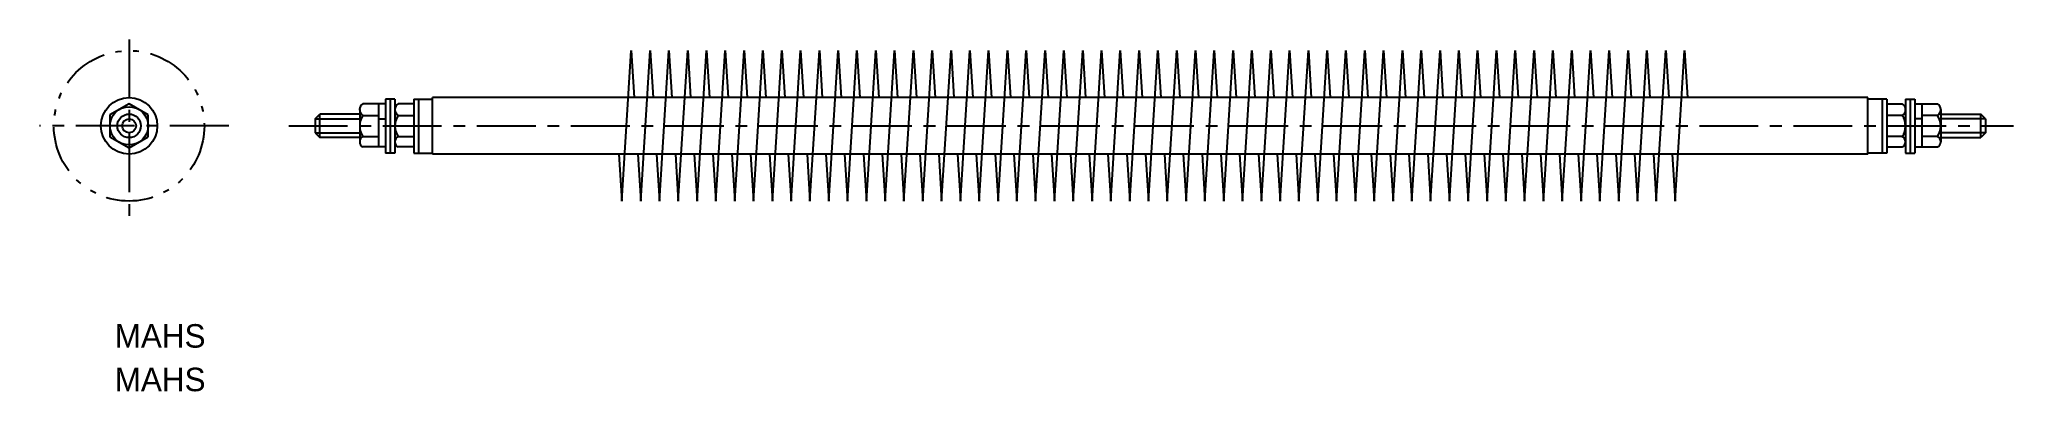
# Model space of a CAD drawing. Extents: x -7 to 413, y 158 to 233.
import ezdxf

# ---------------------------------------------------------------- set-up
doc = ezdxf.new("R2010")
doc.units = 0
for name, pattern in [('CENTER', [2, 1.25, -0.25, 0.25, -0.25]), ('CENTER2', [20, 12.5, -2.5, 2.5, -2.5]), ('PHANTOM2', [20, 10, -2.5, 1.25, -2.5, 1.25, -2.5])]:
    doc.linetypes.add(name, pattern=pattern)
doc.layers.get('0').update_dxf_attribs({"linetype": 'CONTINUOUS'})
doc.layers.add('CENTER', color=1, linetype='CENTER')

msp = doc.modelspace()

# ---------------------------------------------------------------- linework, layer by layer
at = {"linetype": 'CONTINUOUS'}
for p, q in [((116.54, 198.93), (118.54, 230.93)), ((118.54, 230.93), (119.17, 220.93)), ((120.54, 198.93), (122.54, 230.93)), ((122.54, 230.93), (123.17, 220.93)), ((124.54, 198.93), (126.54, 230.93)), ((126.54, 230.93), (127.17, 220.93)), ((128.54, 198.93), (130.54, 230.93)), ((130.54, 230.93), (131.17, 220.93)), ((132.54, 198.93), (134.54, 230.93)), ((134.54, 230.93), (135.17, 220.93)), ((136.54, 198.93), (138.54, 230.93)), ((138.54, 230.93), (139.17, 220.93)), ((140.54, 198.93), (142.54, 230.93)), ((142.54, 230.93), (143.17, 220.93)), ((144.54, 198.93), (146.54, 230.93)), ((146.54, 230.93), (147.17, 220.93)), ((148.54, 198.93), (150.54, 230.93)), ((150.54, 230.93), (151.17, 220.93)), ((152.54, 198.93), (154.54, 230.93)), ((154.54, 230.93), (155.17, 220.93)), ((156.54, 198.93), (158.54, 230.93)), ((158.54, 230.93), (159.17, 220.93)), ((160.54, 198.93), (162.54, 230.93)), ((162.54, 230.93), (163.17, 220.93)), ((164.54, 198.93), (166.54, 230.93)), ((166.54, 230.93), (167.17, 220.93)), ((168.54, 198.93), (170.54, 230.93)), ((170.54, 230.93), (171.17, 220.93)), ((172.54, 198.93), (174.54, 230.93)), ((174.54, 230.93), (175.17, 220.93)), ((176.54, 198.93), (178.54, 230.93)), ((178.54, 230.93), (179.17, 220.93)), ((180.54, 198.93), (182.54, 230.93)), ((182.54, 230.93), (183.17, 220.93)), ((184.54, 198.93), (186.54, 230.93)), ((186.54, 230.93), (187.17, 220.93)), ((188.54, 198.93), (190.54, 230.93)), ((190.54, 230.93), (191.17, 220.93)), ((192.54, 198.93), (194.54, 230.93)), ((194.54, 230.93), (195.17, 220.93)), ((196.54, 198.93), (198.54, 230.93)), ((198.54, 230.93), (199.17, 220.93)), ((200.54, 198.93), (202.54, 230.93)), ((202.54, 230.93), (203.17, 220.93)), ((204.54, 198.93), (206.54, 230.93)), ((206.54, 230.93), (207.17, 220.93)), ((208.54, 198.93), (210.54, 230.93)), ((210.54, 230.93), (211.17, 220.93)), ((212.54, 198.93), (214.54, 230.93)), ((214.54, 230.93), (215.17, 220.93)), ((216.54, 198.93), (218.54, 230.93)), ((218.54, 230.93), (219.17, 220.93)), ((220.54, 198.93), (222.54, 230.93)), ((222.54, 230.93), (223.17, 220.93)), ((224.54, 198.93), (226.54, 230.93)), ((226.54, 230.93), (227.17, 220.93)), ((228.54, 198.93), (230.54, 230.93)), ((230.54, 230.93), (231.17, 220.93)), ((232.54, 198.93), (234.54, 230.93)), ((234.54, 230.93), (235.17, 220.93)), ((236.54, 198.93), (238.54, 230.93)), ((238.54, 230.93), (239.17, 220.93)), ((240.54, 198.93), (242.54, 230.93)), ((242.54, 230.93), (243.17, 220.93)), ((244.54, 198.93), (246.54, 230.93)), ((246.54, 230.93), (247.17, 220.93)), ((248.54, 198.93), (250.54, 230.93)), ((250.54, 230.93), (251.17, 220.93)), ((252.54, 198.93), (254.54, 230.93)), ((254.54, 230.93), (255.17, 220.93)), ((256.54, 198.93), (258.54, 230.93)), ((258.54, 230.93), (259.17, 220.93)), ((260.54, 198.93), (262.54, 230.93)), ((262.54, 230.93), (263.17, 220.93)), ((264.54, 198.93), (266.54, 230.93)), ((266.54, 230.93), (267.17, 220.93)), ((268.54, 198.93), (270.54, 230.93)), ((270.54, 230.93), (271.17, 220.93)), ((272.54, 198.93), (274.54, 230.93)), ((274.54, 230.93), (275.17, 220.93)), ((276.54, 198.93), (278.54, 230.93)), ((278.54, 230.93), (279.17, 220.93)), ((280.54, 198.93), (282.54, 230.93)), ((282.54, 230.93), (283.17, 220.93)), ((284.54, 198.93), (286.54, 230.93)), ((286.54, 230.93), (287.17, 220.93)), ((288.54, 198.93), (290.54, 230.93)), ((290.54, 230.93), (291.17, 220.93)), ((292.54, 198.93), (294.54, 230.93)), ((294.54, 230.93), (295.17, 220.93)), ((296.54, 198.93), (298.54, 230.93)), ((298.54, 230.93), (299.17, 220.93)), ((300.54, 198.93), (302.54, 230.93)), ((302.54, 230.93), (303.17, 220.93)), ((304.54, 198.93), (306.54, 230.93)), ((306.54, 230.93), (307.17, 220.93)), ((308.54, 198.93), (310.54, 230.93)), ((310.54, 230.93), (311.17, 220.93)), ((312.54, 198.93), (314.54, 230.93)), ((314.54, 230.93), (315.17, 220.93)), ((316.54, 198.93), (318.54, 230.93)), ((318.54, 230.93), (319.17, 220.93)), ((320.54, 198.93), (322.54, 230.93)), ((322.54, 230.93), (323.17, 220.93)), ((324.54, 198.93), (326.54, 230.93)), ((326.54, 230.93), (327.17, 220.93)), ((328.54, 198.93), (330.54, 230.93)), ((330.54, 230.93), (331.17, 220.93)), ((332.54, 198.93), (334.54, 230.93)), ((334.54, 230.93), (335.17, 220.93)), ((336.54, 198.93), (338.54, 230.93)), ((338.54, 230.93), (339.17, 220.93)), ((340.54, 198.93), (342.54, 230.93)), ((342.54, 230.93), (343.17, 220.93)), ((11.74, 219.63), (7.67, 217.28)), ((15.82, 217.28), (11.74, 219.63)), ((60.78, 218.38), (60.78, 211.53)), ((66.28, 219.63), (61.48, 219.63)), ((64.78, 219.63), (64.78, 210.43)), ((66.28, 220.63), (66.28, 209.13)), ((68.28, 220.63), (66.28, 220.63)), ((67.28, 220.63), (67.28, 209.13)), ((68.28, 220.63), (68.28, 209.13)), ((72.28, 219.63), (68.98, 219.63)), ((72.28, 220.63), (76.28, 220.63)), ((72.28, 220.63), (72.28, 209.13)), ((73.28, 220.63), (73.28, 209.13)), ((381.54, 220.93), (76.28, 220.93)), ((76.28, 208.93), (76.28, 220.93)), ((381.54, 208.93), (381.54, 220.93)), ((385.54, 220.63), (381.54, 220.63)), ((384.54, 220.63), (384.54, 209.13)), ((385.54, 220.63), (385.54, 209.13)), ((385.54, 219.63), (388.84, 219.63)), ((389.54, 220.63), (389.54, 209.13)), ((389.54, 220.63), (391.54, 220.63)), ((390.54, 220.63), (390.54, 209.13)), ((391.54, 220.63), (391.54, 209.13)), ((391.54, 219.63), (396.34, 219.63)), ((393.04, 219.63), (393.04, 210.43)), ((397.04, 218.38), (397.04, 211.53)), ((7.67, 217.28), (7.67, 212.58)), ((15.82, 212.58), (15.82, 217.28)), ((51.28, 216.43), (52.28, 217.43)), ((51.28, 216.43), (51.28, 213.43)), ((60.78, 217.43), (52.28, 217.43)), ((52.28, 212.43), (52.28, 217.43)), ((61.48, 217.13), (64.78, 217.13)), ((64.78, 216.43), (66.28, 216.43)), ((68.98, 217.13), (72.28, 217.13)), ((388.84, 217.13), (385.54, 217.13)), ((393.04, 216.43), (391.54, 216.43)), ((396.34, 217.13), (393.04, 217.13)), ((397.04, 217.43), (405.54, 217.43)), ((405.54, 212.43), (405.54, 217.43)), ((406.54, 216.43), (405.54, 217.43)), ((406.54, 216.43), (406.54, 213.43)), ((7.67, 212.58), (11.74, 210.23)), ((11.74, 210.23), (15.82, 212.58)), ((51.28, 213.43), (52.28, 212.43)), ((60.78, 212.43), (52.28, 212.43)), ((61.48, 212.63), (64.78, 212.63)), ((66.28, 210.43), (61.48, 210.43)), ((68.98, 212.63), (72.28, 212.63)), ((72.28, 210.43), (68.98, 210.43)), ((388.84, 212.63), (385.54, 212.63)), ((385.54, 210.43), (388.84, 210.43)), ((391.54, 210.43), (396.34, 210.43)), ((396.34, 212.63), (393.04, 212.63)), ((397.04, 212.43), (405.54, 212.43)), ((406.54, 213.43), (405.54, 212.43)), ((68.28, 209.13), (66.28, 209.13)), ((72.28, 209.13), (76.28, 209.13)), ((381.54, 208.93), (76.28, 208.93)), ((115.92, 208.93), (116.54, 198.93)), ((119.92, 208.93), (120.54, 198.93)), ((123.92, 208.93), (124.54, 198.93)), ((127.92, 208.93), (128.54, 198.93)), ((131.92, 208.93), (132.54, 198.93)), ((135.92, 208.93), (136.54, 198.93)), ((139.92, 208.93), (140.54, 198.93)), ((143.92, 208.93), (144.54, 198.93)), ((147.92, 208.93), (148.54, 198.93)), ((151.92, 208.93), (152.54, 198.93)), ((155.92, 208.93), (156.54, 198.93)), ((159.92, 208.93), (160.54, 198.93)), ((163.92, 208.93), (164.54, 198.93)), ((167.92, 208.93), (168.54, 198.93)), ((171.92, 208.93), (172.54, 198.93)), ((175.92, 208.93), (176.54, 198.93)), ((179.92, 208.93), (180.54, 198.93)), ((183.92, 208.93), (184.54, 198.93)), ((187.92, 208.93), (188.54, 198.93)), ((191.92, 208.93), (192.54, 198.93)), ((195.92, 208.93), (196.54, 198.93)), ((199.92, 208.93), (200.54, 198.93)), ((203.92, 208.93), (204.54, 198.93)), ((207.92, 208.93), (208.54, 198.93)), ((211.92, 208.93), (212.54, 198.93)), ((215.92, 208.93), (216.54, 198.93)), ((219.92, 208.93), (220.54, 198.93)), ((223.92, 208.93), (224.54, 198.93)), ((227.92, 208.93), (228.54, 198.93)), ((231.92, 208.93), (232.54, 198.93)), ((235.92, 208.93), (236.54, 198.93)), ((239.92, 208.93), (240.54, 198.93)), ((243.92, 208.93), (244.54, 198.93)), ((247.92, 208.93), (248.54, 198.93)), ((251.92, 208.93), (252.54, 198.93)), ((255.92, 208.93), (256.54, 198.93)), ((259.92, 208.93), (260.54, 198.93)), ((263.92, 208.93), (264.54, 198.93)), ((267.92, 208.93), (268.54, 198.93)), ((271.92, 208.93), (272.54, 198.93)), ((275.92, 208.93), (276.54, 198.93)), ((279.92, 208.93), (280.54, 198.93)), ((283.92, 208.93), (284.54, 198.93)), ((287.92, 208.93), (288.54, 198.93)), ((291.92, 208.93), (292.54, 198.93)), ((295.92, 208.93), (296.54, 198.93)), ((299.92, 208.93), (300.54, 198.93)), ((303.92, 208.93), (304.54, 198.93)), ((307.92, 208.93), (308.54, 198.93)), ((311.92, 208.93), (312.54, 198.93)), ((315.92, 208.93), (316.54, 198.93)), ((319.92, 208.93), (320.54, 198.93)), ((323.92, 208.93), (324.54, 198.93)), ((327.92, 208.93), (328.54, 198.93)), ((331.92, 208.93), (332.54, 198.93)), ((335.92, 208.93), (336.54, 198.93)), ((339.92, 208.93), (340.54, 198.93)), ((385.54, 209.13), (381.54, 209.13)), ((389.54, 209.13), (391.54, 209.13))]:
    msp.add_line(p, q, dxfattribs=at)
at = {"color": 3, "linetype": 'CONTINUOUS'}
for p, q in [((51.28, 216.43), (60.78, 216.43)), ((406.54, 216.43), (397.04, 216.43)), ((51.28, 213.43), (60.78, 213.43)), ((406.54, 213.43), (397.04, 213.43))]:
    msp.add_line(p, q, dxfattribs=at)
at = {"color": 3, "linetype": 'PHANTOM2'}
msp.add_circle((11.74, 214.93), 16, dxfattribs=at)
at = {"linetype": 'CONTINUOUS'}
for radius in [6, 4.07, 2.5, 1.47]:
    msp.add_circle((11.74, 214.93), radius, dxfattribs=at)
for centre, radius, start, end in [((62.24, 218.38), 1.47, 121.4978, 238.5012), ((69.74, 218.38), 1.47, 121.5011, 238.4979), ((388.08, 218.38), 1.47, 301.5021, 58.4989), ((395.58, 218.38), 1.47, 301.4988, 58.5022), ((64.74, 214.88), 3.96, 145.4197, 214.5797), ((72.24, 214.88), 3.96, 145.422, 214.578), ((385.58, 214.88), 3.96, 325.422, 34.578), ((393.08, 214.88), 3.96, 325.4203, 34.5803), ((61.99, 211.53), 1.21, 115.0562, 244.9448), ((69.49, 211.53), 1.21, 115.0583, 244.9427), ((388.33, 211.53), 1.21, 295.0573, 64.9417), ((395.83, 211.53), 1.21, 295.0552, 64.9438)]:
    msp.add_arc(centre, radius, start, end, dxfattribs=at)
at = {"layer": 'CENTER', "color": 1, "linetype": 'CENTER2'}
for p, q in [((11.74, 233.3), (11.74, 194.52)), ((32.92, 214.93), (-7.32, 214.93)), ((45.71, 214.93), (412.51, 214.93))]:
    msp.add_line(p, q, dxfattribs=at)

# ---------------------------------------------------------------- texts
for p in [(8.68, 167.75), (8.68, 158.49)]:
    msp.add_text('MAHS', height=5).set_placement(p)

doc.saveas('drawing.dxf')
